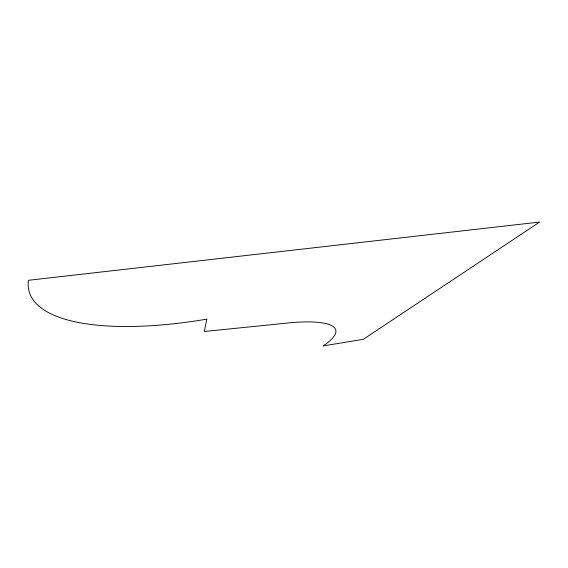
<?xml version="1.0" encoding="UTF-8"?>
<svg xmlns="http://www.w3.org/2000/svg" width="568" height="568" viewBox="0 0 568 568"><rect width="100%" height="100%" fill="white"/><g stroke="black" fill="none" stroke-linecap="round" stroke-linejoin="round"><path stroke-width="0.85" d="M206.809 319.159L204.31 331.513L291.519 322.624A110.227 23.458 -14.5 0 1 323.156 345.926L363.371 339.281L539.6 222.074L28.4 280.301A235.621 78.235 -15.6 0 0 206.809 319.159"/></g></svg>
